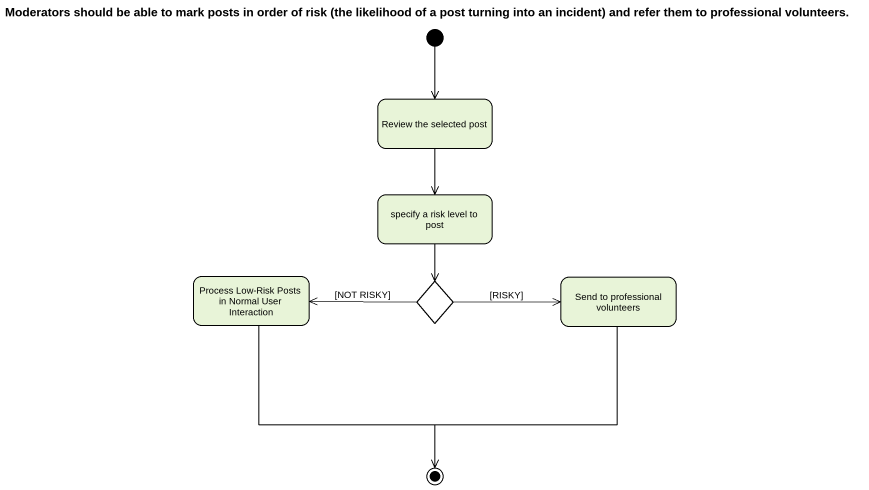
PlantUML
@startuml
title Moderators should be able to mark posts in order of risk (the likelihood of a post turning into an incident) and refer them to professional volunteers.
hide empty description
state "Review the selected post" as Review_the_selected_post
state "specify a risk level to post" as specify_a_risk_level_to_post
state "Process Low-Risk Posts in Normal User Interaction" as Process_Low_Risk_Posts_in
state choice1 <<choice>>
state "Send to professional volunteers" as Send_to_professional
[*] --> Review_the_selected_post
Review_the_selected_post --> specify_a_risk_level_to_post
specify_a_risk_level_to_post --> choice1
choice1 -left-> Process_Low_Risk_Posts_in : [NOT RISKY]
choice1 -right-> Send_to_professional : [RISKY]
Process_Low_Risk_Posts_in --> [*]
Send_to_professional --> [*]
@enduml
